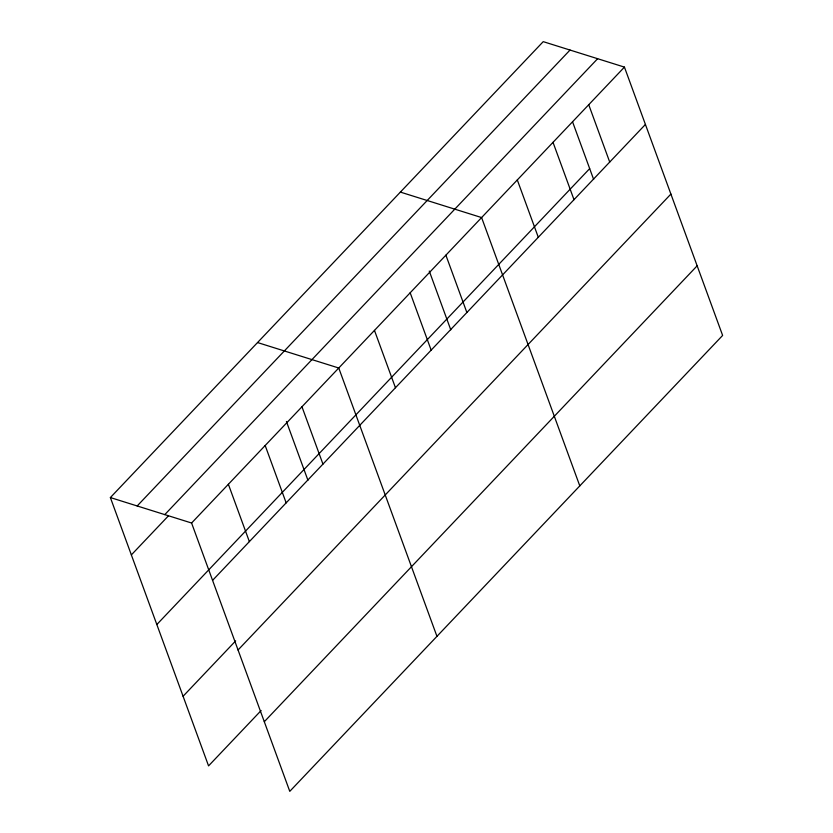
<?xml version="1.0" encoding="UTF-8"?>
<svg xmlns="http://www.w3.org/2000/svg" width="833" height="833" viewBox="0 0 833 833"><rect width="100%" height="100%" fill="white"/><g stroke="black" fill="none" stroke-linecap="round" stroke-linejoin="round"><path stroke-width="1.25" d="M110.373 497.561L543.22 41.65L624.438 67.109L722.628 335.439L289.78 791.35L191.59 523.02L110.373 497.561L208.562 765.891L261.125 710.528M137.174 505.964L570.022 50.053M164.788 514.617L597.636 58.706M131.354 554.903L168.141 516.158M191.59 523.02L624.438 67.109M156.833 624.531L589.681 168.62M212.571 580.372L645.419 124.45M183.083 696.263L235.645 640.91M238.051 649.99L670.898 194.079M264.3 721.722L697.159 265.81M400.381 192.1L481.599 217.559L579.789 485.889M257.532 342.55L338.76 368.009L436.95 636.339M588.733 104.719L609.714 162.06M572.552 121.805L593.617 179.376M553.018 142.339L573.999 199.681M517.303 179.949L538.295 237.29M445.884 255.169L466.876 312.521M429.266 271.048L450.778 329.826M410.18 292.789L431.161 350.131M374.465 330.399L395.456 387.741M301.962 406.764L322.954 464.106M286.427 421.508L307.939 480.277M265.175 445.52L286.156 502.861M228.377 484.275L249.369 541.617"/></g></svg>
